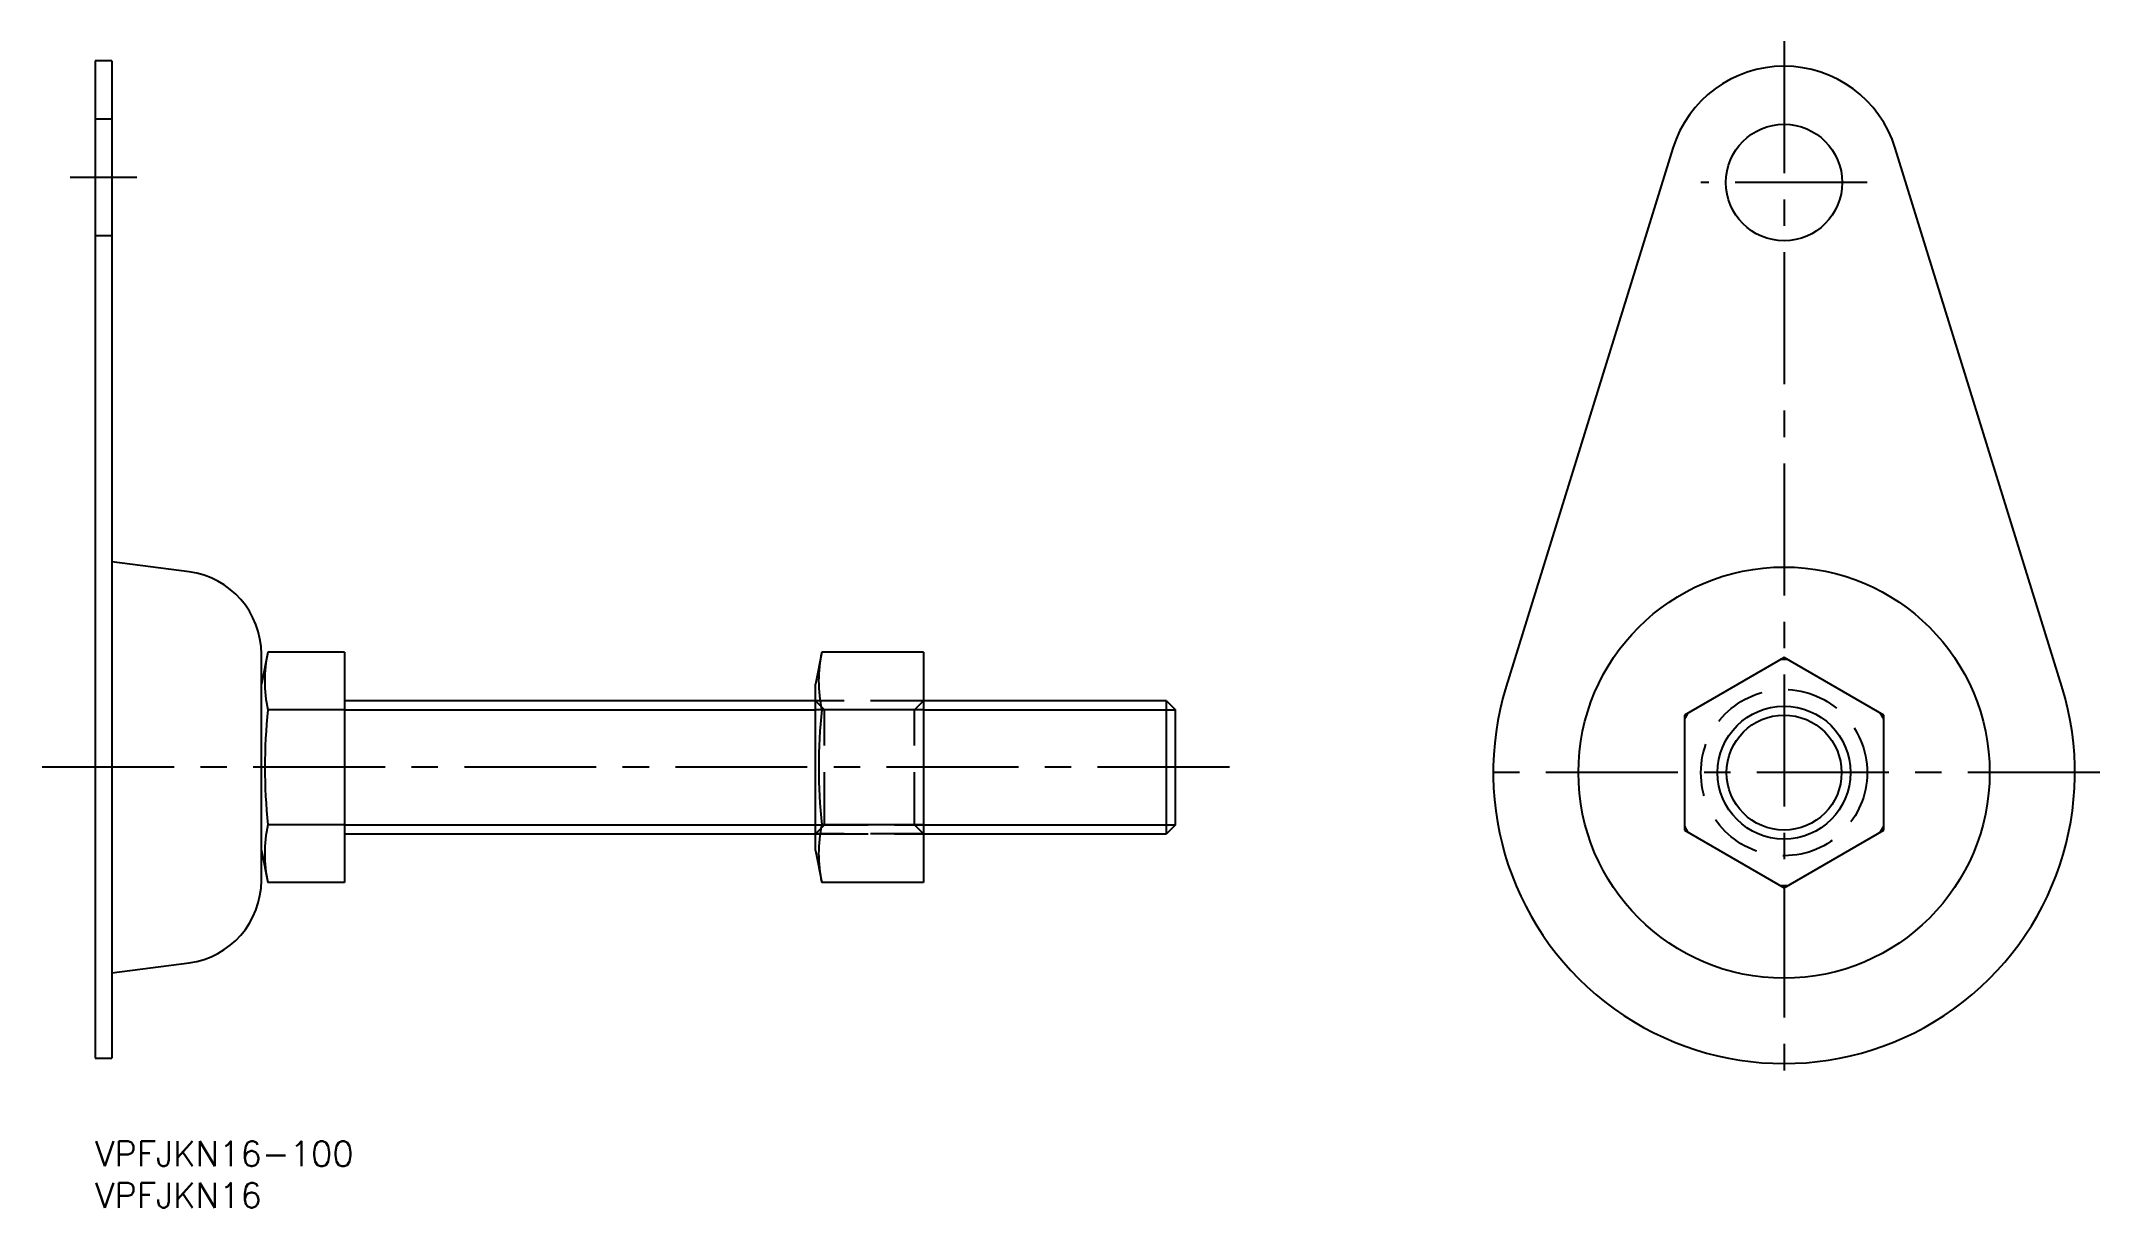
# Model space of a CAD drawing. Extents: x -6 to 241, y -8 to 132.
import ezdxf

# ---------------------------------------------------------------- set-up
doc = ezdxf.new("R2010")
doc.units = 0
doc.header["$LTSCALE"] = 0.5
doc.linetypes.add('CENTER', pattern=[50.8, 31.75, -6.35, 6.35, -6.35])
doc.linetypes.add('DASHED', pattern=[19.05, 12.7, -6.35])
for name, color, linetype in [('MSM_CENTER', 1, 'CENTER'), ('MSM_CONTINUOUS', 7, 'CONTINUOUS'), ('MSM_DASHED', 4, 'DASHED'), ('MSM_NARROW', 5, 'CONTINUOUS'), ('MSM_PART_NUMBER', 7, 'CONTINUOUS')]:
    doc.layers.add(name, color=color, linetype=linetype)
doc.styles.get("Standard").update_dxf_attribs({"font": 'txt.shx', "height": 3, "bigfont": 'bigfont.shx'})

msp = doc.modelspace()

# ---------------------------------------------------------------- linework, layer by layer
at = {"layer": 'MSM_CENTER'}
for p, q in [((203.24, 132.36), (203.24, 6.36)), ((-3, 116), (5, 116)), ((213.24, 115.36), (193.24, 115.36)), ((136.5, 45), (-6.5, 45)), ((241.24, 44.36), (165.24, 44.36))]:
    msp.add_line(p, q, dxfattribs=at)
at = {"layer": 'MSM_CONTINUOUS'}
for p, q in [((2, 130), (0, 130)), ((0, 130), (0, 10)), ((2, 130), (2, 10)), ((189.87, 119.51), (169.81, 54.72)), ((236.67, 54.72), (216.61, 119.51)), ((11.31, 68.51), (2, 69.74)), ((20.77, 58.86), (20, 55)), ((20, 31.4), (20, 58.6)), ((30, 58.86), (20.77, 58.86)), ((30, 58.86), (30, 31.14)), ((87.44, 58.86), (86.67, 55)), ((99.67, 58.86), (87.44, 58.86)), ((99.67, 58.86), (99.67, 31.14)), ((203.24, 58.22), (191.24, 51.29)), ((215.24, 51.29), (203.24, 58.22)), ((86.67, 35), (86.67, 55)), ((86.67, 53), (30, 53)), ((128.92, 53), (99.67, 53)), ((128.92, 37), (128.92, 53)), ((128.92, 37), (128.92, 53)), ((128.92, 53), (130, 51.92)), ((30, 51.93), (20.77, 51.93)), ((99.67, 51.93), (87.44, 51.93)), ((130, 38.08), (130, 51.92)), ((191.24, 51.29), (191.24, 37.44)), ((215.24, 37.44), (215.24, 51.29)), ((30, 38.07), (20.77, 38.07)), ((99.67, 38.07), (87.44, 38.07)), ((130, 38.08), (128.92, 37)), ((191.24, 37.44), (203.24, 30.51)), ((203.24, 30.51), (215.24, 37.44)), ((20, 35), (20.77, 31.14)), ((30, 37), (86.67, 37)), ((86.67, 35), (87.44, 31.14)), ((99.67, 37), (128.92, 37)), ((30, 31.14), (20.77, 31.14)), ((99.67, 31.14), (87.44, 31.14)), ((2, 20.26), (11.31, 21.49)), ((0, 10), (2, 10))]:
    msp.add_line(p, q, dxfattribs=at)
for centre, radius in [((203.24, 115.36), 7), ((203.24, 44.36), 24.74), ((203.24, 44.36), 8)]:
    msp.add_circle(centre, radius, dxfattribs=at)
for centre, radius, start, end in [((203.24, 115.36), 14, 17.204, 162.796), ((10, 58.6), 10, 0, 82.5), ((36.75, 55.39), 16.35, 167.7649, 192.2351), ((103.41, 55.39), 16.35, 167.7649, 192.2351), ((203.24, 44.36), 35, 162.796, 17.204), ((88.01, 45), 67.59, 174.1169, 185.8831), ((154.67, 45), 67.59, 174.1169, 185.8831), ((36.75, 34.61), 16.35, 167.7649, 192.2351), ((103.41, 34.61), 16.35, 167.7649, 192.2351), ((10, 31.4), 10, 277.5, 0)]:
    msp.add_arc(centre, radius, start, end, dxfattribs=at)
at = {"layer": 'MSM_DASHED'}
for p, q in [((2, 123), (0, 123)), ((0, 109), (2, 109)), ((99.67, 53), (86.67, 53)), ((87.75, 51.92), (86.67, 53)), ((99.67, 53), (86.67, 53)), ((99.67, 53), (98.58, 51.92)), ((99.67, 51.92), (86.67, 51.92)), ((87.75, 38.08), (87.75, 51.92)), ((98.58, 38.08), (98.58, 51.92)), ((86.67, 38.08), (99.67, 38.08)), ((86.67, 37), (87.75, 38.08)), ((98.58, 38.08), (99.67, 37)), ((86.67, 37), (99.67, 37)), ((99.67, 37), (86.67, 37))]:
    msp.add_line(p, q, dxfattribs=at)
msp.add_circle((203.24, 44.36), 10, dxfattribs=at)
for start, end in [(88.0502, 91.9498), (148.0502, 151.9498), (28.0502, 31.9498), (208.0502, 211.9498), (328.0502, 331.9498), (268.0502, 271.9498)]:
    msp.add_arc((203.24, 44.36), 13.6, start, end, dxfattribs=at)
at = {"layer": 'MSM_NARROW'}
for p, q in [((30, 51.92), (86.67, 51.92)), ((99.67, 51.92), (130, 51.92)), ((30, 38.08), (86.67, 38.08)), ((99.67, 38.08), (130, 38.08))]:
    msp.add_line(p, q, dxfattribs=at)
msp.add_circle((203.24, 44.36), 6.92, dxfattribs=at)

# ---------------------------------------------------------------- texts
at = {"layer": 'MSM_PART_NUMBER'}
for s, p in [('VPFJKN16-100', (0, -3)), ('VPFJKN16', (0, -8))]:
    msp.add_text(s, height=3, dxfattribs=at).set_placement(p)

doc.saveas('drawing.dxf')
